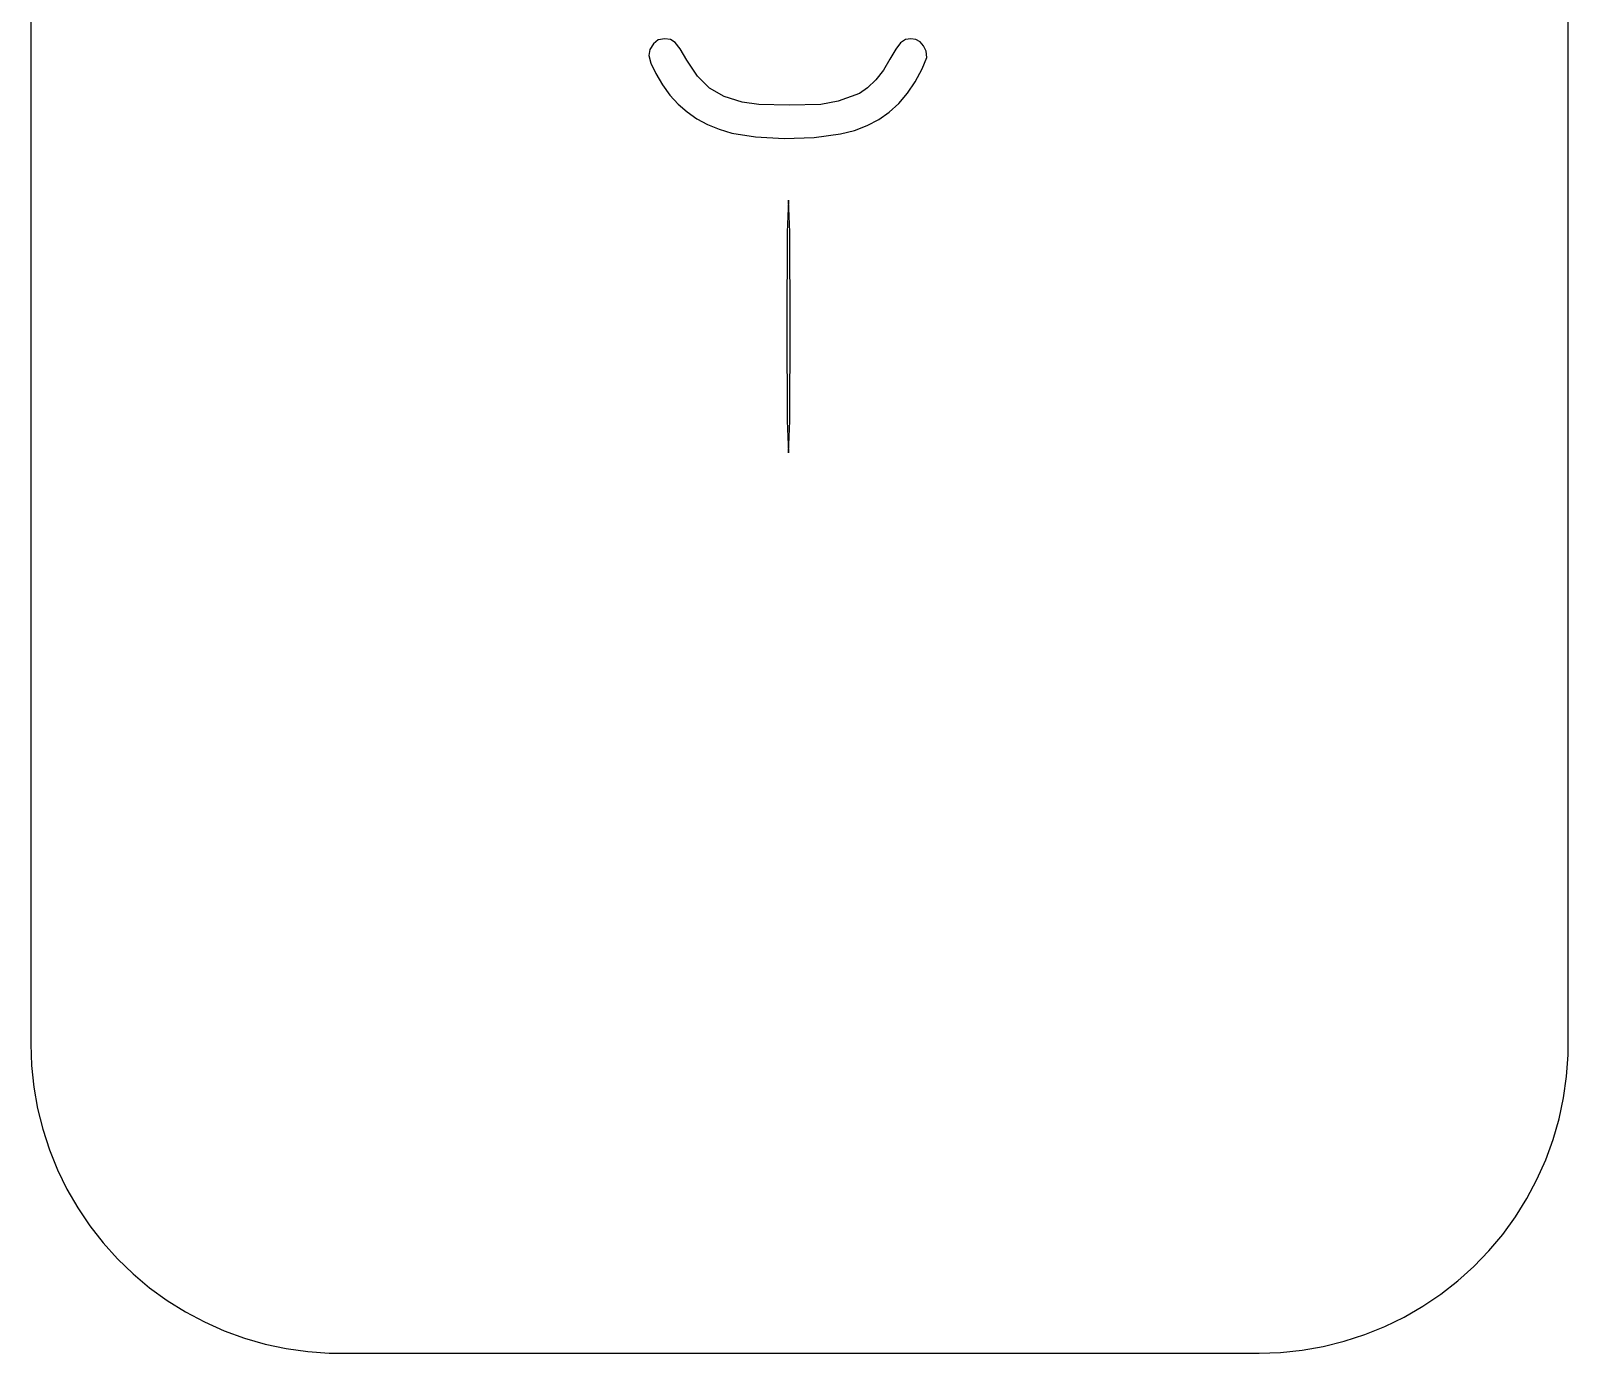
# Model space of a CAD drawing. Extents: x 45 to 235, y 1 to 395.
# Drawn here: x 44.6 to 235.4, y 1 to 165.2 of the extents above; entities that cross this region are included whole.
import ezdxf

# ---------------------------------------------------------------- set-up
doc = ezdxf.new("R2010")
doc.units = 0

msp = doc.modelspace()

# ---------------------------------------------------------------- linework, layer by layer
at = {"layer": 'Layer 1'}
for p, q in [((44.6336, 356.5), (44.6336, 39.4004)), ((235.443, 39.4004), (235.443, 356.494)), ((123.315257, 164.156225), (122.509018, 164.042112)), ((124.030639, 164.070331), (123.315257, 164.156225)), ((153.858087, 164.15623), (153.178365, 164.049559)), ((154.496259, 164.062272), (153.858087, 164.15623)), ((121.470164, 162.829959), (121.360392, 162.064963)), ((121.926, 163.541), (121.470164, 162.829959)), ((121.926047, 163.541002), (121.926, 163.541)), ((122.509018, 164.042112), (121.926047, 163.541002)), ((124.617643, 163.707214), (124.030639, 164.070331)), ((125.238137, 162.908728), (124.617643, 163.707214)), ((126.053987, 161.516725), (125.238137, 162.908728)), ((151.98265, 162.88361), (151.258277, 161.61595)), ((152.58795, 163.660082), (151.98265, 162.88361)), ((153.178365, 164.049559), (152.58795, 163.660082)), ((155.019075, 163.776677), (154.496259, 164.062272)), ((155.4377, 163.293863), (155.019075, 163.776677)), ((155.763297, 162.60825), (155.4377, 163.293863)), ((155.827796, 161.82434), (155.763297, 162.60825)), ((121.360392, 162.064963), (121.607846, 161.11019)), ((121.607846, 161.11019), (122.223689, 159.82982)), ((127.386452, 159.509186), (126.053987, 161.516725)), ((151.258277, 161.61595), (150.445836, 160.279764)), ((154.406473, 158.827299), (155.267149, 160.44505)), ((155.267149, 160.44505), (155.827796, 161.82434)), ((122.223689, 159.82982), (123.048728, 158.429986)), ((123.048728, 158.429986), (123.964237, 157.174811)), ((128.884507, 158.033767), (127.386452, 159.509186)), ((149.491993, 159.068233), (148.478613, 158.068806)), ((150.445836, 160.279764), (149.491993, 159.068233)), ((153.442539, 157.393742), (154.406473, 158.827299)), ((123.964237, 157.174811), (124.975099, 156.060107)), ((130.683972, 156.989997), (128.884507, 158.033767)), ((132.920667, 156.277405), (130.683972, 156.989997)), ((147.487557, 157.36893), (144.828207, 156.396481)), ((148.478613, 158.068806), (147.487557, 157.36893)), ((152.368837, 156.138798), (153.442539, 157.393742)), ((124.975099, 156.060107), (126.086198, 155.08169)), ((126.086198, 155.08169), (127.302418, 154.235372)), ((134.984638, 155.994602), (132.920667, 156.277405)), ((138.775207, 155.920179), (134.984638, 155.994602)), ((142.702217, 156.002044), (138.775207, 155.920179)), ((144.828207, 156.396481), (142.702217, 156.002044)), ((149.866074, 154.142424), (151.178853, 155.056886)), ((151.178853, 155.056886), (152.368837, 156.138798)), ((127.302418, 154.235372), (128.628644, 153.516967)), ((128.628644, 153.516967), (130.06976, 152.922288)), ((130.06976, 152.922288), (131.630649, 152.44715)), ((145.125849, 152.34792), (146.846085, 152.793523)), ((146.846085, 152.793523), (148.423989, 153.38983)), ((148.423989, 153.38983), (149.866074, 154.142424)), ((131.630649, 152.44715), (134.559782, 151.971158)), ((134.559782, 151.971158), (138.154989, 151.794716)), ((138.154989, 151.794716), (141.861827, 151.919683)), ((141.861827, 151.919683), (145.125849, 152.34792)), ((138.675459, 144.1113), (138.524134, 140.142116)), ((138.826784, 140.142112), (138.675459, 144.1113)), ((138.524134, 140.142116), (138.477, 128.433)), ((138.873918, 128.433), (138.826784, 140.142112)), ((138.477, 128.433), (138.524134, 116.723887)), ((138.477, 128.433), (138.477, 128.433)), ((138.826784, 116.723884), (138.873918, 128.433)), ((138.524134, 116.723887), (138.675459, 112.7547)), ((138.675459, 112.7547), (138.826784, 116.723884)), ((44.6336, 39.4004), (44.7274, 36.7234)), ((235.42, 38.0634), (235.443, 39.4003)), ((44.7274, 36.7234), (45.0077, 34.0595)), ((235.233, 35.3914), (235.42, 38.0634)), ((234.86, 32.7389), (235.233, 35.3914)), ((45.0077, 34.0595), (45.4731, 31.4217)), ((234.303, 30.1189), (234.86, 32.7389)), ((45.4731, 31.4217), (46.1215, 28.8228)), ((46.1215, 28.8228), (46.9495, 26.2754)), ((233.564, 27.5441), (234.303, 30.1189)), ((232.648, 25.0271), (233.564, 27.5441)), ((46.9495, 26.2754), (47.9532, 23.792)), ((231.558, 22.5802), (232.648, 25.0271)), ((47.9532, 23.792), (49.1277, 21.3846)), ((49.1277, 21.3846), (50.4673, 19.0651)), ((230.301, 20.2152), (231.558, 22.5802)), ((228.881, 17.9437), (230.301, 20.2152)), ((50.4673, 19.0651), (51.9654, 16.8446)), ((227.307, 15.7768), (228.881, 17.9437)), ((51.9654, 16.8446), (53.6147, 14.734)), ((225.585, 13.725), (227.307, 15.7768)), ((53.6147, 14.734), (55.4073, 12.7437)), ((223.724, 11.7983), (225.585, 13.725)), ((55.4073, 12.7437), (57.3343, 10.8832)), ((221.733, 10.006), (223.724, 11.7983)), ((57.3343, 10.8832), (59.3864, 9.16168)), ((219.623, 8.35707), (221.733, 10.006)), ((59.3864, 9.16168), (61.5536, 7.58751)), ((217.402, 6.85935), (219.623, 8.35707)), ((61.5536, 7.58751), (63.8253, 6.16835)), ((63.8253, 6.16835), (66.1905, 4.91111)), ((215.082, 5.52019), (217.402, 6.85935)), ((66.1905, 4.91111), (68.6377, 3.82192)), ((68.6377, 3.82192), (71.1548, 2.90609)), ((210.191, 3.34285), (212.674, 4.34612)), ((212.674, 4.34612), (215.082, 5.52019)), ((71.1548, 2.90609), (73.7297, 2.16807)), ((73.7297, 2.16807), (76.3498, 1.61148)), ((205.044, 1.8674), (207.643, 2.51526)), ((207.643, 2.51526), (210.191, 3.34285)), ((76.3498, 1.61148), (79.0024, 1.239)), ((79.0024, 1.239), (81.6745, 1.05247)), ((81.6745, 1.05247), (83.0047, 1.02925)), ((83.0047, 1.02925), (197.065, 1.02925)), ((197.065, 1.02925), (199.742, 1.12258)), ((199.742, 1.12258), (202.406, 1.40242)), ((202.406, 1.40242), (205.044, 1.8674))]:
    msp.add_line(p, q, dxfattribs=at)

doc.saveas('drawing.dxf')
